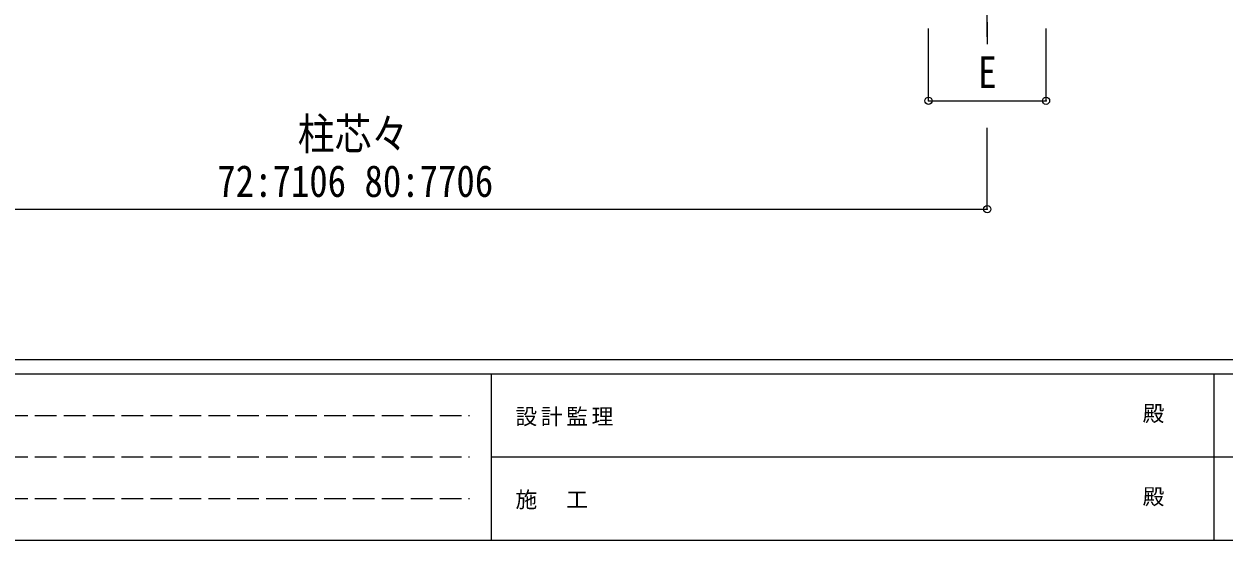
# Model space of a CAD drawing. Units: millimetres at full size, sheet at 1:40; details may follow other scales. Extents: x -11243 to 21331, y -7760 to 7760.
# Drawn here: x -7183 to -543, y -7760 to -4903 of the extents above; entities that cross this region are included whole.
import ezdxf
from ezdxf.enums import TextEntityAlignment as Align

# ---------------------------------------------------------------- set-up
doc = ezdxf.new("R2010")
doc.units = ezdxf.units.MM
doc.header["$LTSCALE"] = 40
doc.header["$PDMODE"] = 32
doc.header["$PDSIZE"] = 40
doc.linetypes.add('CHAIN1', pattern=[8, 5, -1, 1, -1])
doc.linetypes.add('DASHED3', pattern=[4, 3, -1])
for name, color, linetype, lineweight in [('0-1_本体', 5, 'CHAIN1', 9), ('0-6_OTH_LINE', 6, 'Continuous', 9), ('F-0_240', 7, 'Continuous', 9)]:
    doc.layers.add(name, color=color, linetype=linetype, lineweight=lineweight)
doc.styles.add('ＭＳ ゴシック', font='')
doc.styles.get('ＭＳ ゴシック').set_extended_font_data('MS Gothic')

msp = doc.modelspace()

# ---------------------------------------------------------------- linework, layer by layer
at = {"layer": '0-1_本体'}
for p, q in [((-1852.55, -4974.08), (-1852.55, -2108.17)), ((-1852.55, -4572.35), (-1852.55, -5014.74))]:
    msp.add_line(p, q, dxfattribs=at)
at = {"layer": '0-6_OTH_LINE'}
for p, q in [((-2177.55, -5328.29), (-2177.55, -4928.31)), ((-1527.55, -5328.29), (-1527.55, -4928.31)), ((-2177.55, -5328.29), (-1527.55, -5328.29)), ((-1852.55, -5928.31), (-1852.55, -5478.31)), ((-8958.55, -5928.31), (-1852.55, -5928.31))]:
    msp.add_line(p, q, dxfattribs=at)
for p in [(-2177.55, -5328.29), (-1527.55, -5328.29), (-1852.55, -5928.31)]:
    msp.add_point(p, dxfattribs=at)
at = {"layer": 'F-0_240', "color": 5}
for p, q in [((-11242.74, -6760), (10677.26, -6760)), ((-11242.74, -6840), (7121.58, -6840)), ((-4598.42, -6840), (-4598.42, -7760)), ((-598.42, -6840), (-598.42, -7760)), ((-4598.42, -7300), (3601.58, -7300)), ((-11242.74, -7760), (10677.26, -7760))]:
    msp.add_line(p, q, dxfattribs=at)
at = {"layer": 'F-0_240', "color": 4, "linetype": 'DASHED3'}
for p, q in [((-11122.75, -7070), (-4718.42, -7070)), ((-11122.75, -7300), (-4718.42, -7300)), ((-11122.75, -7530), (-4718.42, -7530))]:
    msp.add_line(p, q, dxfattribs=at)

# ---------------------------------------------------------------- texts
at = {"layer": '0-6_OTH_LINE', "color": 7, "style": 'ＭＳ ゴシック', "width": 0.85}
for s, p in [('E', (-1902.55, -5310.93)), ('柱芯々', (-5668.26, -5652.42)), ('72:7106 80:7706', (-6113.17, -5913.41))]:
    msp.add_text(s, height=176, dxfattribs=at).set_placement(p, align=Align.BOTTOM_LEFT)
at = {"layer": 'F-0_240', "style": 'ＭＳ ゴシック'}
for p in [(-992.7, -7130), (-992.7, -7590)]:
    msp.add_text('殿', height=87.98, dxfattribs=at).set_placement(p, align=Align.BOTTOM_LEFT)
at = {"layer": 'F-0_240', "char_height": 87.98, "attachment_point": 7, "style": 'ＭＳ ゴシック'}
for s, insert in [('\\T1.17;設計監理', (-4463.32, -7130)), ('\\T1.17;施\u3000工', (-4463.32, -7590))]:
    msp.add_mtext(s, dxfattribs=dict(at, insert=insert))

doc.saveas('drawing.dxf')
